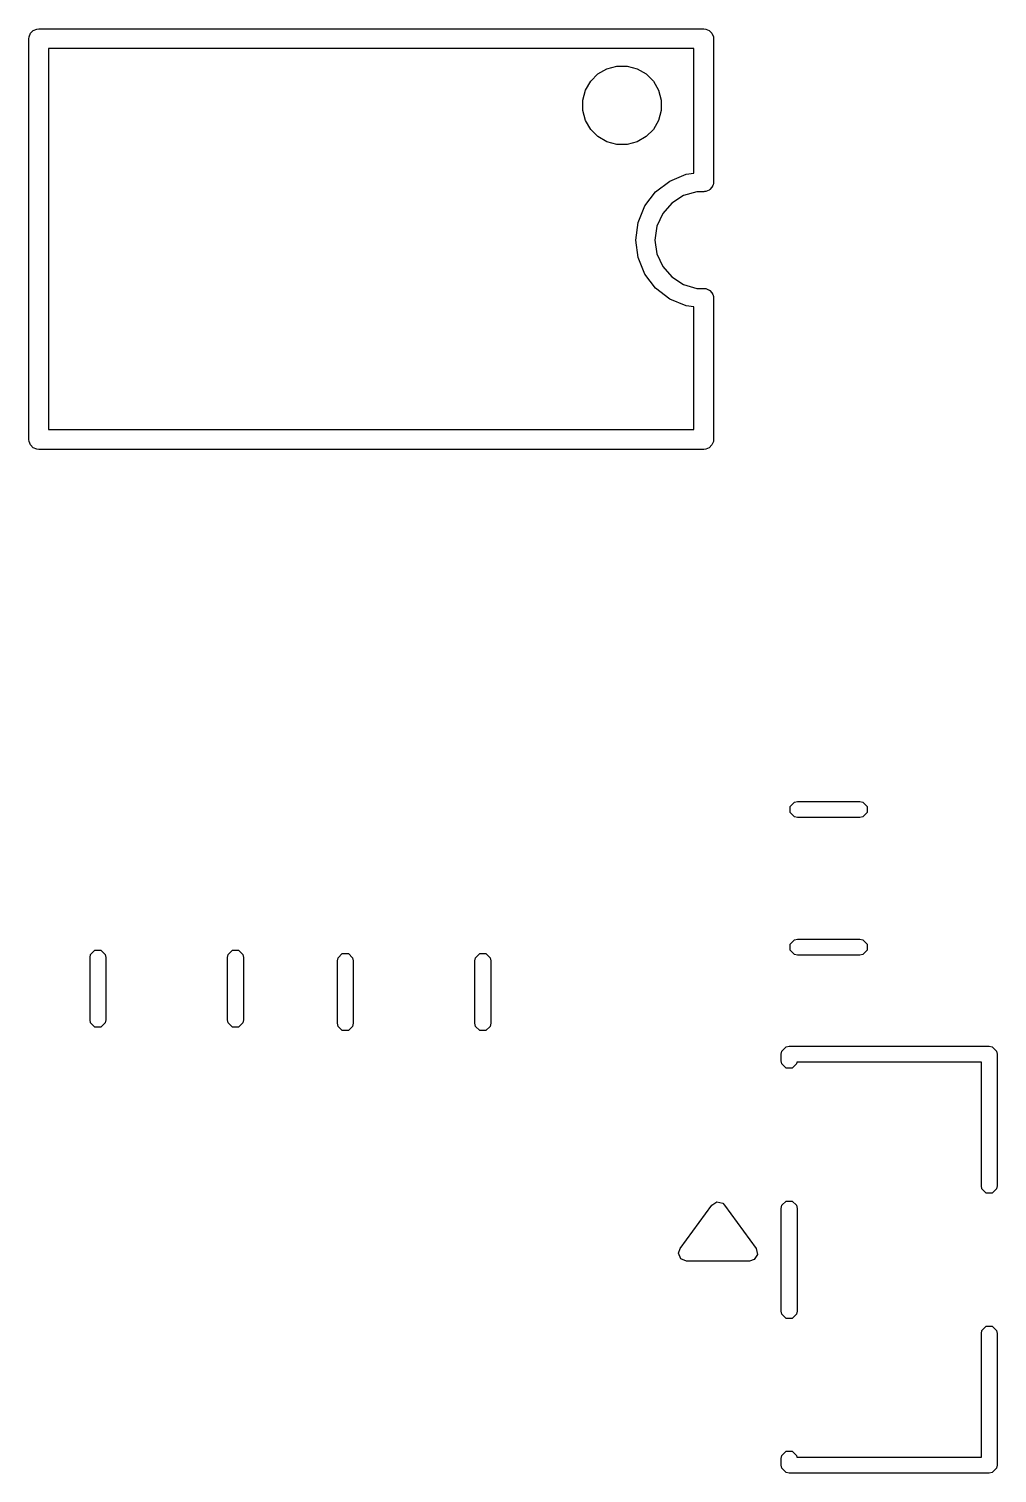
# Model space of a CAD drawing. Header units: millimetres. Extents: x 60 to 220, y -152 to -53.
# Drawn here: x 60.57 to 67.92, y -138.92 to -127.95 of the extents above; entities that cross this region are included whole.
import ezdxf

# ---------------------------------------------------------------- set-up
doc = ezdxf.new("R2010")
doc.units = ezdxf.units.MM
doc.layers.add('F.Silkscreen', color=41, linetype='CONTINUOUS', true_color=0xf2eda1)

msp = doc.modelspace()

# ---------------------------------------------------------------- linework, layer by layer
at = {"layer": 'F.Silkscreen', "linetype": 'CONTINUOUS'}
for p, q in [((60.5688, -128.0282), (60.570241, -128.013568)), ((60.5688, -131.0702), (60.5688, -128.0282)), ((60.570241, -128.013568), (60.58144, -127.986532)), ((60.58144, -127.986532), (60.602132, -127.96584)), ((60.602132, -127.96584), (60.629168, -127.954641)), ((60.629168, -127.954641), (60.6438, -127.9532)), ((60.6438, -127.9532), (61.1018, -127.9532)), ((61.1018, -127.9532), (65.6958, -127.9532)), ((65.6958, -127.9532), (65.710432, -127.954641)), ((65.710432, -127.954641), (65.737468, -127.96584)), ((65.737468, -127.96584), (65.75816, -127.986532)), ((65.75816, -127.986532), (65.769359, -128.013568)), ((65.769359, -128.013568), (65.7708, -128.0282)), ((65.7708, -128.0282), (65.7708, -129.1142)), ((61.1018, -128.1032), (60.7188, -128.1032)), ((60.7188, -128.1032), (60.7188, -130.9952)), ((61.4278, -128.1032), (61.1018, -128.1032)), ((62.3718, -128.1032), (61.4278, -128.1032)), ((62.6978, -128.1032), (62.3718, -128.1032)), ((63.6418, -128.1032), (62.6978, -128.1032)), ((63.9678, -128.1032), (63.6418, -128.1032)), ((64.9118, -128.1032), (63.9678, -128.1032)), ((65.2378, -128.1032), (64.9118, -128.1032)), ((65.6208, -128.1032), (65.2378, -128.1032)), ((65.6208, -129.049073), (65.6208, -128.1032)), ((64.892172, -128.295194), (64.959995, -128.256036)), ((64.959995, -128.256036), (65.035642, -128.235767)), ((65.035642, -128.235767), (65.113958, -128.235767)), ((65.113958, -128.235767), (65.189605, -128.256036)), ((65.189605, -128.256036), (65.257428, -128.295194)), ((64.797636, -128.418395), (64.836794, -128.350572)), ((64.836794, -128.350572), (64.892172, -128.295194)), ((65.257428, -128.295194), (65.312806, -128.350572)), ((65.312806, -128.350572), (65.351964, -128.418395)), ((64.777367, -128.494042), (64.797636, -128.418395)), ((64.777367, -128.572358), (64.777367, -128.494042)), ((65.351964, -128.418395), (65.372233, -128.494042)), ((65.372233, -128.494042), (65.372233, -128.572358)), ((64.797636, -128.648005), (64.777367, -128.572358)), ((65.372233, -128.572358), (65.351964, -128.648005)), ((64.836794, -128.715828), (64.797636, -128.648005)), ((64.892172, -128.771206), (64.836794, -128.715828)), ((65.312806, -128.715828), (65.257428, -128.771206)), ((65.351964, -128.648005), (65.312806, -128.715828)), ((64.959995, -128.810364), (64.892172, -128.771206)), ((65.035642, -128.830633), (64.959995, -128.810364)), ((65.189605, -128.810364), (65.113958, -128.830633)), ((65.257428, -128.771206), (65.189605, -128.810364)), ((65.113958, -128.830633), (65.035642, -128.830633)), ((65.330226, -129.190626), (65.4373, -129.108465)), ((65.4373, -129.108465), (65.561991, -129.056816)), ((65.561991, -129.056816), (65.6208, -129.049073)), ((65.75816, -129.155868), (65.741828, -129.172199)), ((65.764083, -129.141567), (65.75816, -129.155868)), ((65.767129, -129.137376), (65.764083, -129.141567)), ((65.769359, -129.128832), (65.767129, -129.134215)), ((65.767129, -129.134215), (65.767129, -129.137376)), ((65.7708, -129.1142), (65.769359, -129.128832)), ((65.248065, -129.2977), (65.330226, -129.190626)), ((65.541775, -129.218932), (65.452995, -129.275988)), ((65.643033, -129.1892), (65.541775, -129.218932)), ((65.6958, -129.1892), (65.643033, -129.1892)), ((65.700235, -129.187759), (65.6958, -129.1892)), ((65.710432, -129.187759), (65.700235, -129.187759)), ((65.737468, -129.17656), (65.710432, -129.187759)), ((65.738799, -129.175228), (65.737468, -129.17656)), ((65.739884, -129.174876), (65.738799, -129.175228)), ((65.741828, -129.172199), (65.739884, -129.174876)), ((65.196416, -129.422391), (65.248065, -129.2977)), ((65.383885, -129.355744), (65.340045, -129.451741)), ((65.452995, -129.275988), (65.383885, -129.355744)), ((65.1788, -129.5562), (65.196416, -129.422391)), ((65.340045, -129.451741), (65.325026, -129.5562)), ((65.196416, -129.690009), (65.1788, -129.5562)), ((65.325026, -129.5562), (65.340045, -129.660659)), ((65.248065, -129.8147), (65.196416, -129.690009)), ((65.340045, -129.660659), (65.383885, -129.756656)), ((65.383885, -129.756656), (65.452995, -129.836412)), ((65.330226, -129.921774), (65.248065, -129.8147)), ((65.4373, -130.003935), (65.330226, -129.921774)), ((65.452995, -129.836412), (65.541775, -129.893468)), ((65.541775, -129.893468), (65.643033, -129.9232)), ((65.643033, -129.9232), (65.6958, -129.9232)), ((65.6958, -129.9232), (65.700235, -129.924641)), ((65.561991, -130.055584), (65.4373, -130.003935)), ((65.700235, -129.924641), (65.710432, -129.924641)), ((65.710432, -129.924641), (65.737468, -129.93584)), ((65.737468, -129.93584), (65.738799, -129.937171)), ((65.738799, -129.937171), (65.739884, -129.937524)), ((65.739884, -129.937524), (65.741828, -129.9402)), ((65.741828, -129.9402), (65.75816, -129.956532)), ((65.75816, -129.956532), (65.764083, -129.970832)), ((65.764083, -129.970832), (65.767129, -129.975024)), ((65.767129, -129.975024), (65.767129, -129.978184)), ((65.767129, -129.978184), (65.769359, -129.983568)), ((65.769359, -129.983568), (65.7708, -129.9982)), ((65.7708, -129.9982), (65.7708, -131.0702)), ((65.6208, -130.063326), (65.561991, -130.055584)), ((65.6208, -130.9952), (65.6208, -130.063326)), ((60.7188, -130.9952), (61.1018, -130.9952)), ((61.1018, -130.9952), (65.6208, -130.9952)), ((60.570241, -131.084832), (60.5688, -131.0702)), ((60.58144, -131.111868), (60.570241, -131.084832)), ((60.602132, -131.13256), (60.58144, -131.111868)), ((65.75816, -131.111868), (65.737468, -131.13256)), ((65.769359, -131.084832), (65.75816, -131.111868)), ((65.7708, -131.0702), (65.769359, -131.084832)), ((60.629168, -131.143759), (60.602132, -131.13256)), ((60.6438, -131.1452), (60.629168, -131.143759)), ((61.1018, -131.1452), (60.6438, -131.1452)), ((61.4278, -131.1452), (61.1018, -131.1452)), ((62.3718, -131.1452), (61.4278, -131.1452)), ((62.6978, -131.1452), (62.3718, -131.1452)), ((63.6418, -131.1452), (62.6978, -131.1452)), ((63.9678, -131.1452), (63.6418, -131.1452)), ((64.9118, -131.1452), (63.9678, -131.1452)), ((65.2378, -131.1452), (64.9118, -131.1452)), ((65.6958, -131.1452), (65.2378, -131.1452)), ((65.710432, -131.143759), (65.6958, -131.1452)), ((65.737468, -131.13256), (65.710432, -131.143759)), ((66.352309, -133.856139), (66.384781, -133.823667)), ((66.352309, -133.902061), (66.352309, -133.856139)), ((66.384781, -133.823667), (66.407742, -133.8191)), ((66.407742, -133.8191), (66.882258, -133.8191)), ((66.882258, -133.8191), (66.905219, -133.823667)), ((66.905219, -133.823667), (66.937691, -133.856139)), ((66.937691, -133.856139), (66.937691, -133.902061)), ((66.384781, -133.934533), (66.352309, -133.902061)), ((66.407742, -133.9391), (66.384781, -133.934533)), ((66.882258, -133.9391), (66.407742, -133.9391)), ((66.905219, -133.934533), (66.882258, -133.9391)), ((66.937691, -133.902061), (66.905219, -133.934533)), ((61.037867, -134.979581), (61.070339, -134.947109)), ((61.070339, -134.947109), (61.116261, -134.947109)), ((61.116261, -134.947109), (61.148733, -134.979581)), ((62.082867, -134.979581), (62.115339, -134.947109)), ((62.115339, -134.947109), (62.161261, -134.947109)), ((62.161261, -134.947109), (62.193733, -134.979581)), ((66.352309, -134.901139), (66.384781, -134.868667)), ((66.352309, -134.947061), (66.352309, -134.901139)), ((66.384781, -134.979533), (66.352309, -134.947061)), ((66.384781, -134.868667), (66.407742, -134.8641)), ((66.407742, -134.8641), (66.882258, -134.8641)), ((66.882258, -134.8641), (66.905219, -134.868667)), ((66.905219, -134.868667), (66.937691, -134.901139)), ((66.937691, -134.947061), (66.905219, -134.979533)), ((66.937691, -134.901139), (66.937691, -134.947061)), ((61.0333, -135.002542), (61.037867, -134.979581)), ((61.0333, -135.477058), (61.0333, -135.002542)), ((61.148733, -134.979581), (61.1533, -135.002542)), ((61.1533, -135.002542), (61.1533, -135.477058)), ((62.0783, -135.002542), (62.082867, -134.979581)), ((62.0783, -135.477058), (62.0783, -135.002542)), ((62.193733, -134.979581), (62.1983, -135.002542)), ((62.1983, -135.002542), (62.1983, -135.477058)), ((62.9129, -135.027942), (62.917467, -135.004981)), ((62.9129, -135.502458), (62.9129, -135.027942)), ((62.917467, -135.004981), (62.949939, -134.972509)), ((62.949939, -134.972509), (62.995861, -134.972509)), ((62.995861, -134.972509), (63.028333, -135.004981)), ((63.028333, -135.004981), (63.0329, -135.027942)), ((63.0329, -135.027942), (63.0329, -135.502458)), ((63.9579, -135.027942), (63.962467, -135.004981)), ((63.9579, -135.502458), (63.9579, -135.027942)), ((63.962467, -135.004981), (63.994939, -134.972509)), ((63.994939, -134.972509), (64.040861, -134.972509)), ((64.040861, -134.972509), (64.073333, -135.004981)), ((64.073333, -135.004981), (64.0779, -135.027942)), ((64.0779, -135.027942), (64.0779, -135.502458)), ((66.407742, -134.9841), (66.384781, -134.979533)), ((66.882258, -134.9841), (66.407742, -134.9841)), ((66.905219, -134.979533), (66.882258, -134.9841)), ((61.037867, -135.500019), (61.0333, -135.477058)), ((61.070339, -135.532491), (61.037867, -135.500019)), ((61.148733, -135.500019), (61.116261, -135.532491)), ((61.1533, -135.477058), (61.148733, -135.500019)), ((62.082867, -135.500019), (62.0783, -135.477058)), ((62.115339, -135.532491), (62.082867, -135.500019)), ((62.193733, -135.500019), (62.161261, -135.532491)), ((62.1983, -135.477058), (62.193733, -135.500019)), ((62.917467, -135.525419), (62.9129, -135.502458)), ((63.0329, -135.502458), (63.028333, -135.525419)), ((63.962467, -135.525419), (63.9579, -135.502458)), ((64.0779, -135.502458), (64.073333, -135.525419)), ((61.116261, -135.532491), (61.070339, -135.532491)), ((62.161261, -135.532491), (62.115339, -135.532491)), ((62.949939, -135.557891), (62.917467, -135.525419)), ((62.995861, -135.557891), (62.949939, -135.557891)), ((63.028333, -135.525419), (62.995861, -135.557891)), ((63.994939, -135.557891), (63.962467, -135.525419)), ((64.040861, -135.557891), (63.994939, -135.557891)), ((64.073333, -135.525419), (64.040861, -135.557891)), ((66.2845, -135.7372), (66.289067, -135.714239)), ((66.289067, -135.714239), (66.321539, -135.681767)), ((66.321539, -135.681767), (66.3445, -135.6772)), ((66.3445, -135.6772), (67.8645, -135.6772)), ((67.8645, -135.6772), (67.887461, -135.681767)), ((67.887461, -135.681767), (67.919933, -135.714239)), ((67.919933, -135.714239), (67.9245, -135.7372)), ((66.2845, -135.7872), (66.2845, -135.7372)), ((66.289067, -135.810161), (66.2845, -135.7872)), ((66.321539, -135.842633), (66.289067, -135.810161)), ((66.367461, -135.842633), (66.321539, -135.842633)), ((66.399933, -135.810161), (66.367461, -135.842633)), ((66.402511, -135.7972), (66.399933, -135.810161)), ((67.8045, -135.7972), (66.402511, -135.7972)), ((67.8045, -136.7372), (67.8045, -135.7972)), ((67.9245, -135.7372), (67.9245, -136.7372)), ((67.809067, -136.760161), (67.8045, -136.7372)), ((67.841539, -136.792633), (67.809067, -136.760161)), ((67.887461, -136.792633), (67.841539, -136.792633)), ((67.919933, -136.760161), (67.887461, -136.792633)), ((67.9245, -136.7372), (67.919933, -136.760161)), ((65.515976, -137.21191), (65.755976, -136.88191)), ((65.755976, -136.88191), (65.795142, -136.857934)), ((65.795142, -136.857934), (65.83979, -136.868676)), ((65.83979, -136.868676), (65.853024, -136.88191)), ((65.853024, -136.88191), (66.093024, -137.21191)), ((66.2845, -136.9072), (66.289067, -136.884239)), ((66.2845, -137.6872), (66.2845, -136.9072)), ((66.289067, -136.884239), (66.321539, -136.851767)), ((66.321539, -136.851767), (66.367461, -136.851767)), ((66.367461, -136.851767), (66.399933, -136.884239)), ((66.399933, -136.884239), (66.4045, -136.9072)), ((66.4045, -136.9072), (66.4045, -137.6872)), ((65.5045, -137.2472), (65.515976, -137.21191)), ((65.522074, -137.289626), (65.5045, -137.2472)), ((66.103766, -137.256558), (66.07979, -137.295724)), ((66.093024, -137.21191), (66.103766, -137.256558)), ((65.5645, -137.3072), (65.522074, -137.289626)), ((66.0445, -137.3072), (65.5645, -137.3072)), ((66.07979, -137.295724), (66.0445, -137.3072)), ((66.289067, -137.710161), (66.2845, -137.6872)), ((66.4045, -137.6872), (66.399933, -137.710161)), ((66.321539, -137.742633), (66.289067, -137.710161)), ((66.367461, -137.742633), (66.321539, -137.742633)), ((66.399933, -137.710161), (66.367461, -137.742633)), ((67.809067, -137.834239), (67.841539, -137.801767)), ((67.841539, -137.801767), (67.887461, -137.801767)), ((67.887461, -137.801767), (67.919933, -137.834239)), ((67.8045, -137.8572), (67.809067, -137.834239)), ((67.8045, -138.7972), (67.8045, -137.8572)), ((67.919933, -137.834239), (67.9245, -137.8572)), ((67.9245, -137.8572), (67.9245, -138.8572)), ((66.2845, -138.8072), (66.289067, -138.784239)), ((66.289067, -138.784239), (66.321539, -138.751767)), ((66.321539, -138.751767), (66.367461, -138.751767)), ((66.367461, -138.751767), (66.399933, -138.784239)), ((66.399933, -138.784239), (66.402511, -138.7972)), ((66.402511, -138.7972), (67.8045, -138.7972)), ((66.2845, -138.8572), (66.2845, -138.8072)), ((66.289067, -138.880161), (66.2845, -138.8572)), ((66.321539, -138.912633), (66.289067, -138.880161)), ((66.3445, -138.9172), (66.321539, -138.912633)), ((67.887461, -138.912633), (67.8645, -138.9172)), ((67.919933, -138.880161), (67.887461, -138.912633)), ((67.9245, -138.8572), (67.919933, -138.880161)), ((67.8645, -138.9172), (66.3445, -138.9172))]:
    msp.add_line(p, q, dxfattribs=at)

doc.saveas('drawing.dxf')
